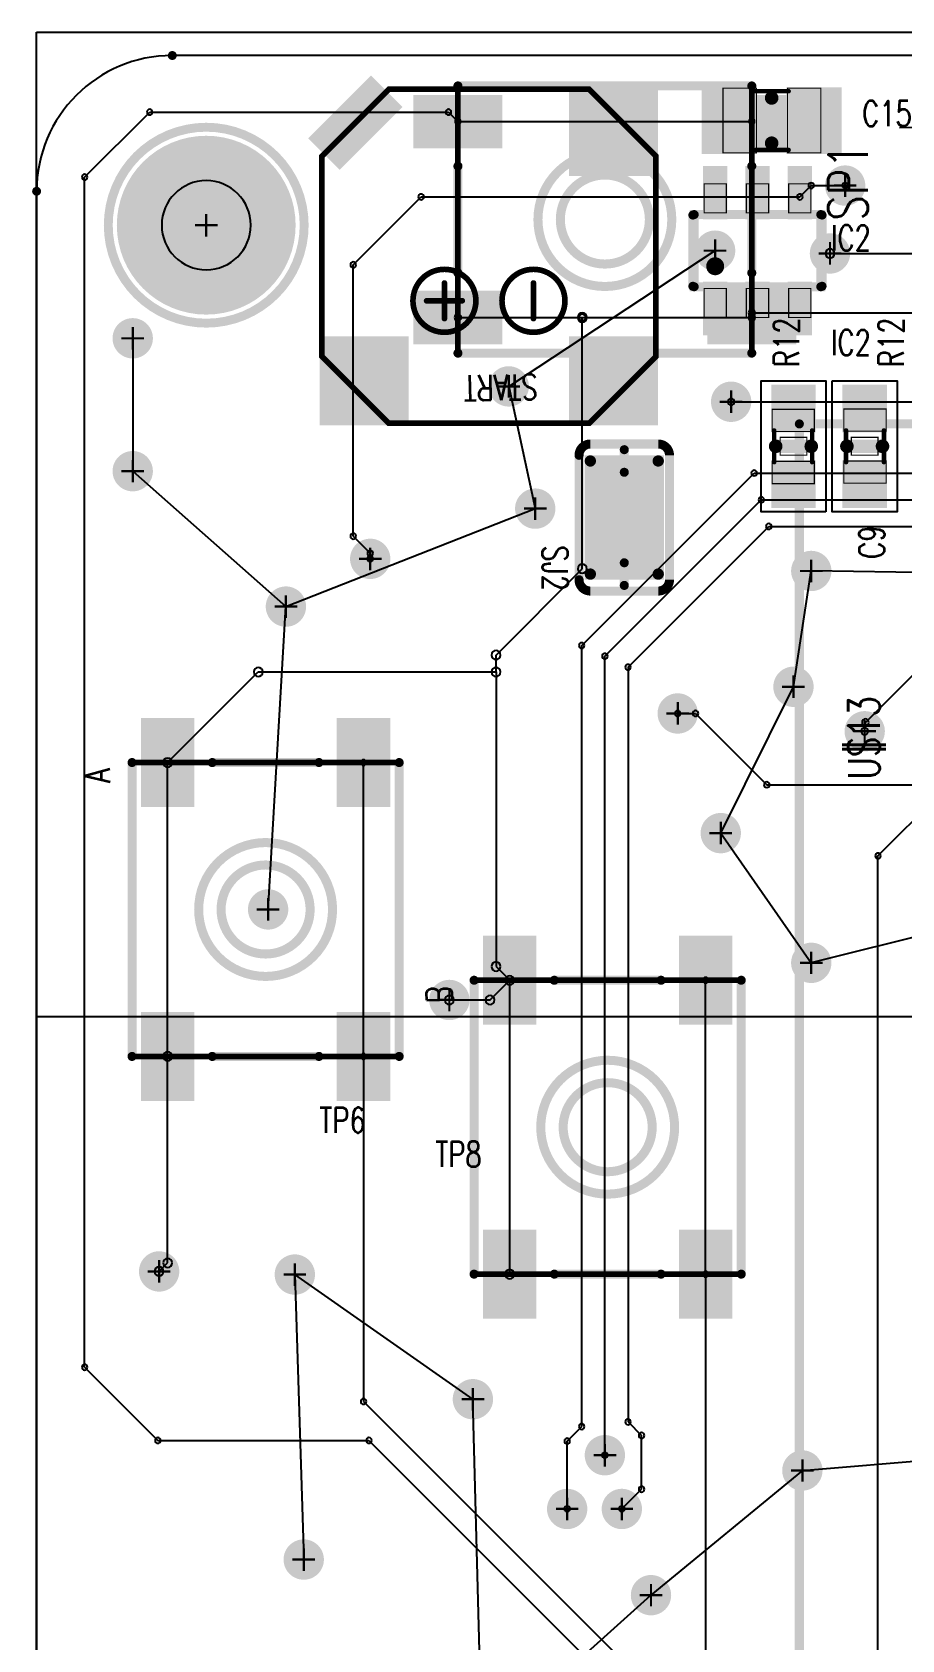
# Model space of a CAD drawing. Extents: x 0 to 113, y -1 to 56.
# Drawn here: x -0.1 to 19.43, y 18.4 to 54.5 of the extents above; entities that cross this region are included whole.
import ezdxf
from ezdxf.enums import TextEntityAlignment as Align

# ---------------------------------------------------------------- set-up
doc = ezdxf.new("R2010")
doc.units = 0
doc.header["$MEASUREMENT"] = 0
for name, pattern in [('KEEPOUT_00000100$0', [2, 1, 1]), ('KEEPOUT_00010000$0', [2, 1, 1]), ('KEEPOUT_10000000$0', [2, 1, 1]), ('POUR_01_-1_0_000000', [2, 1, 1]), ('SIG_0', [2, 1, 1]), ('SIG_11', [2, 1, 1]), ('SIG_28', [2, 1, 1]), ('SIG_29', [2, 1, 1]), ('SIG_30', [2, 1, 1]), ('SIG_34', [2, 1, 1]), ('SIG_38', [2, 1, 1]), ('SIG_62', [2, 1, 1]), ('SIG_64', [2, 1, 1]), ('SIG_65', [2, 1, 1]), ('SIG_70', [2, 1, 1]), ('SIG_79', [2, 1, 1])]:
    doc.linetypes.add(name, pattern=pattern)
doc.layers.get('0').update_dxf_attribs({"linetype": 'CONTINUOUS'})
for name, color, linetype in [('BOARD_OUTLINE_00', 254, 'CONTINUOUS'), ('COPPER_16', 253, 'CONTINUOUS'), ('DRIL_PLTE_THRU_01', 176, 'CONTINUOUS'), ('DRIL_PLTE_THRU_02', 255, 'CONTINUOUS'), ('DRIL_SYMBOL', 254, 'CONTINUOUS'), ('KEEPOUT_00', 130, 'CONTINUOUS'), ('KEEPOUT_01', 130, 'CONTINUOUS'), ('KEEPOUT_02', 23, 'CONTINUOUS'), ('LINK_00', 254, 'CONTINUOUS'), ('PADS_BOT', 253, 'CONTINUOUS'), ('PADS_INNER', 254, 'CONTINUOUS'), ('PADS_TOP', 254, 'CONTINUOUS'), ('PART_BOT_2DLINE_26', 254, 'CONTINUOUS'), ('PART_BOT_COPPER_15', 253, 'CONTINUOUS'), ('PART_BOT_COPPER_26', 254, 'CONTINUOUS'), ('PART_NAME_01', 254, 'CONTINUOUS'), ('PART_NAME_02', 253, 'CONTINUOUS'), ('PART_TOP_2DLINE_26', 254, 'CONTINUOUS'), ('PART_TOP_COPPER_07', 253, 'CONTINUOUS'), ('PART_TOP_COPPER_15', 253, 'CONTINUOUS'), ('PART_TOP_COPPER_21', 67, 'CONTINUOUS'), ('PART_TOP_COPPER_26', 254, 'CONTINUOUS'), ('POUR_HEADER_02', 34, 'CONTINUOUS'), ('TRACE_02', 34, 'CONTINUOUS')]:
    doc.layers.add(name, color=color, linetype=linetype)
doc.styles.add('W0$0206446667', font='simplex', dxfattribs={"width": 0.75})
doc.styles.add('W0$025806', font='simplex', dxfattribs={"width": 0.75})
doc.styles.add('W0$032258', font='simplex', dxfattribs={"width": 0.75})

# ---------------------------------------------------------------- blocks, each defined once
blk = doc.blocks.new('DRIL_SYMBOL_0$5')
at = {"layer": 'DRIL_SYMBOL', "const_width": 0.0508}
for points in [[(-0.254, 0), (0.254, 0)], [(0, -0.254), (0, 0.254)]]:
    blk.add_lwpolyline(points, dxfattribs=at)
blk = doc.blocks.new('DRIL_HOLE_0$5')
at = {"const_width": 0.25}
blk.add_lwpolyline([(-0.125, 0, 1), (0.125, 0, 1)], format="xyb", close=True, dxfattribs=at)
blk.add_blockref('DRIL_SYMBOL_0$5', (0, 0))
blk = doc.blocks.new('PAD_50')
at = {"const_width": 0.4532}
blk.add_lwpolyline([(0, -0.2266, 1), (0, 0.2266, 1)], format="xyb", close=True, dxfattribs=at)
blk = doc.blocks.new('SMOOTH_0$2032')
at = {"const_width": 0.1016}
blk.add_lwpolyline([(-0.0508, 0, 1), (0.0508, 0, 1)], format="xyb", close=True, dxfattribs=at)
blk = doc.blocks.new('SMOOTH_1$27')
at = {"const_width": 0.635}
blk.add_lwpolyline([(-0.3175, 0, 1), (0.3175, 0, 1)], format="xyb", close=True, dxfattribs=at)
blk = doc.blocks.new('SMOOTH_0$254')
at = {"const_width": 0.127}
blk.add_lwpolyline([(-0.0635, 0, 1), (0.0635, 0, 1)], format="xyb", close=True, dxfattribs=at)
blk = doc.blocks.new('PART_BODY_TOP_37')
at = {"layer": 'PART_TOP_COPPER_15', "const_width": 1.27}
for points in [[(-0.254, -0.127, -1), (-0.254, 0.127)], [(0.254, 0.127, -1), (0.254, -0.127)]]:
    blk.add_lwpolyline(points, format="xyb", dxfattribs=at)
at = {"layer": 'PART_TOP_COPPER_15', "const_width": 0.203}
for points in [[(-1.016, 0), (-1.524, 0)], [(1.016, 0), (1.524, 0)]]:
    blk.add_lwpolyline(points, dxfattribs=at)
at = {"layer": 'PART_TOP_COPPER_21', "const_width": 0.254}
blk.add_lwpolyline([(-1.27, 0.762), (1.27, 0.762), (1.27, -0.762), (-1.27, -0.762)], close=True, dxfattribs=at)
at = {"layer": 'PART_TOP_COPPER_26', "const_width": 0.203}
blk.add_lwpolyline([(-1.397, 1.016), (1.397, 1.016, -0.414214), (1.651, 0.762), (1.651, -0.762, -0.414214), (1.397, -1.016), (-1.397, -1.016, -0.414214), (-1.651, -0.762), (-1.651, 0.762, -0.414214), (-1.397, 1.016)], format="xyb", dxfattribs=at)
at = {"layer": 'PART_TOP_COPPER_15'}
for name, p in [('SMOOTH_1$27', (-0.254, 0.127)), ('SMOOTH_1$27', (0.254, 0.127)), ('SMOOTH_1$27', (-0.254, -0.127)), ('SMOOTH_1$27', (0.254, -0.127)), ('SMOOTH_0$2032', (-1.524, 0)), ('SMOOTH_0$2032', (-1.016, 0)), ('SMOOTH_0$2032', (1.016, 0)), ('SMOOTH_0$2032', (1.524, 0))]:
    blk.add_blockref(name, p, dxfattribs=at)
at = {"layer": 'PART_TOP_COPPER_21'}
for p in [(-1.27, 0.762), (1.27, 0.762), (-1.27, -0.762), (1.27, -0.762)]:
    blk.add_blockref('SMOOTH_0$254', p, dxfattribs=at)
at = {"layer": 'PART_TOP_COPPER_26'}
for p in [(-1.397, 1.016), (1.397, 1.016)]:
    blk.add_blockref('SMOOTH_0$2032', p, dxfattribs=at)
blk = doc.blocks.new('DRIL_HOLE_0')
blk.add_lwpolyline([(0, 0, 1), (0, 0, 1)], format="xyb", close=True)
blk = doc.blocks.new('PAD_0')
blk.add_lwpolyline([(0, 0, 1), (0, 0, 1)], format="xyb", close=True)
blk = doc.blocks.new('PAD_26')
at = {"const_width": 1.1684}
blk.add_lwpolyline([(-0.8001, 0), (0.8001, 0)], dxfattribs=at)
blk = doc.blocks.new('STK_TOP_28')
at = {"layer": 'DRIL_PLTE_THRU_01'}
blk.add_blockref('DRIL_HOLE_0', (0, 0), dxfattribs=at)
at = {"layer": 'DRIL_PLTE_THRU_02'}
blk.add_blockref('DRIL_HOLE_0', (0, 0), dxfattribs=at)
at = {"layer": 'PADS_BOT'}
blk.add_blockref('PAD_0', (0, 0), dxfattribs=at)
at = {"layer": 'PADS_INNER'}
blk.add_blockref('PAD_0', (0, 0), dxfattribs=at)
at = {"layer": 'PADS_TOP', "rotation": 90}
blk.add_blockref('PAD_26', (0, 0), dxfattribs=at)
blk = doc.blocks.new('PAD_44')
at = {"const_width": 0.2032}
blk.add_lwpolyline([(-0.3175, 0), (0.3175, 0)], dxfattribs=at)
blk = doc.blocks.new('STK_TOP_51')
at = {"layer": 'DRIL_PLTE_THRU_01'}
blk.add_blockref('DRIL_HOLE_0', (0, 0), dxfattribs=at)
at = {"layer": 'DRIL_PLTE_THRU_02'}
blk.add_blockref('DRIL_HOLE_0', (0, 0), dxfattribs=at)
at = {"layer": 'PADS_BOT'}
blk.add_blockref('PAD_0', (0, 0), dxfattribs=at)
at = {"layer": 'PADS_INNER'}
blk.add_blockref('PAD_0', (0, 0), dxfattribs=at)
at = {"layer": 'PADS_TOP'}
blk.add_blockref('PAD_44', (0, 0), dxfattribs=at)
blk = doc.blocks.new('SMOOTH_0$127')
at = {"const_width": 0.0635}
blk.add_lwpolyline([(-0.03175, 0, 1), (0.03175, 0, 1)], format="xyb", close=True, dxfattribs=at)
blk = doc.blocks.new('PART_BODY_TOP_33')
at = {"layer": 'PART_TOP_2DLINE_26', "const_width": 0.127}
for points in [[(0.292894, 1, 1), (1.707106, 1, 1)], [(0.292894, -1, 1), (1.707106, -1, 1)]]:
    blk.add_lwpolyline(points, format="xyb", close=True, dxfattribs=at)
at = {"layer": 'PART_TOP_COPPER_15', "const_width": 0.127}
blk.add_lwpolyline([(-3.75, -2.25), (-3.75, 2.25), (-2.25, 3.75), (2.25, 3.75), (3.75, 2.25), (3.75, -2.25), (2.25, -3.75), (-2.25, -3.75), (-3.75, -2.25)], dxfattribs=at)
at = {"layer": 'PART_TOP_COPPER_26', "const_width": 0.127}
for points in [[(-1.6, 3.75), (1.6, 3.75)], [(-3.75, 1.65), (-3.75, -2)], [(3.75, -1.6), (3.75, 1.6)], [(0.6, 1), (1.4, 1)], [(1, -0.6), (1, -1.4)], [(0.6, -1), (1.4, -1)], [(-2, -3.75), (1.6, -3.75)]]:
    blk.add_lwpolyline(points, dxfattribs=at)
at = {"layer": 'PART_TOP_COPPER_15'}
for p in [(-2.25, 3.75), (2.25, 3.75), (-3.75, 2.25), (3.75, 2.25), (-3.75, -2.25), (-3.75, -2.25), (3.75, -2.25), (-2.25, -3.75), (2.25, -3.75)]:
    blk.add_blockref('SMOOTH_0$127', p, dxfattribs=at)
at = {"layer": 'PART_TOP_COPPER_26'}
for p in [(-1.6, 3.75), (1.6, 3.75), (-3.75, 1.65), (3.75, 1.6), (0.6, 1), (1.4, 1), (1, -0.6), (0.6, -1), (1.4, -1), (1, -1.4), (3.75, -1.6), (-3.75, -2), (-2, -3.75), (1.6, -3.75)]:
    blk.add_blockref('SMOOTH_0$127', p, dxfattribs=at)
blk = doc.blocks.new('PAD_38')
at = {"const_width": 2}
blk.add_lwpolyline([(-1, 0), (1, 0)], dxfattribs=at)
blk = doc.blocks.new('STK_TOP_44')
at = {"layer": 'DRIL_PLTE_THRU_01'}
blk.add_blockref('DRIL_HOLE_0', (0, 0), dxfattribs=at)
at = {"layer": 'DRIL_PLTE_THRU_02'}
blk.add_blockref('DRIL_HOLE_0', (0, 0), dxfattribs=at)
at = {"layer": 'PADS_BOT'}
blk.add_blockref('PAD_0', (0, 0), dxfattribs=at)
at = {"layer": 'PADS_INNER'}
blk.add_blockref('PAD_0', (0, 0), dxfattribs=at)
at = {"layer": 'PADS_TOP'}
blk.add_blockref('PAD_38', (0, 0), dxfattribs=at)
blk = doc.blocks.new('PAD_12')
at = {"const_width": 1}
blk.add_lwpolyline([(-1, 0), (1, 0)], dxfattribs=at)
blk = doc.blocks.new('STK_TOP_45')
at = {"layer": 'DRIL_PLTE_THRU_01'}
blk.add_blockref('DRIL_HOLE_0', (0, 0), dxfattribs=at)
at = {"layer": 'DRIL_PLTE_THRU_02'}
blk.add_blockref('DRIL_HOLE_0', (0, 0), dxfattribs=at)
at = {"layer": 'PADS_BOT'}
blk.add_blockref('PAD_0', (0, 0), dxfattribs=at)
at = {"layer": 'PADS_INNER'}
blk.add_blockref('PAD_0', (0, 0), dxfattribs=at)
at = {"layer": 'PADS_TOP', "rotation": 135}
blk.add_blockref('PAD_12', (0, 0), dxfattribs=at)
blk = doc.blocks.new('SMOOTH_0$0254')
at = {"const_width": 0.0127}
blk.add_lwpolyline([(-0.00635, 0, 1), (0.00635, 0, 1)], format="xyb", close=True, dxfattribs=at)
blk = doc.blocks.new('SMOOTH_0$1016')
at = {"const_width": 0.0508}
blk.add_lwpolyline([(-0.0254, 0, 1), (0.0254, 0, 1)], format="xyb", close=True, dxfattribs=at)
blk = doc.blocks.new('SMOOTH_0$3048')
at = {"const_width": 0.1524}
blk.add_lwpolyline([(-0.0762, 0, 1), (0.0762, 0, 1)], format="xyb", close=True, dxfattribs=at)
blk = doc.blocks.new('PART_BODY_TOP_1')
at = {"layer": 'KEEPOUT_01', "linetype": 'KEEPOUT_10000000$0'}
blk.add_lwpolyline([(-1.473, -0.729), (-1.473, 0.729), (1.473, 0.729), (1.473, -0.729)], close=True, dxfattribs=at)
at = {"layer": 'PART_TOP_COPPER_07', "const_width": 0.0254}
blk.add_lwpolyline([(-0.1999, -0.3), (-0.1999, 0.3), (0.1999, 0.3), (0.1999, -0.3)], close=True, dxfattribs=at)
at = {"layer": 'PART_TOP_COPPER_15', "const_width": 0.0254}
for points in [[(-0.8382, -0.4699), (-0.8382, 0.4801), (-0.3381, 0.4801), (-0.3381, -0.4699)], [(0.3302, -0.4699), (0.3302, 0.4801), (0.8303, 0.4801), (0.8303, -0.4699)]]:
    blk.add_lwpolyline(points, close=True, dxfattribs=at)
at = {"layer": 'PART_TOP_COPPER_15', "const_width": 0.1016}
for points in [[(-0.356, 0.432), (0.356, 0.432)], [(-0.356, -0.419), (0.356, -0.419)]]:
    blk.add_lwpolyline(points, dxfattribs=at)
at = {"layer": 'PART_TOP_COPPER_26', "const_width": 0.3048}
blk.add_lwpolyline([(0, 0.4), (0, -0.4)], dxfattribs=at)
at = {"layer": 'PART_TOP_COPPER_07'}
for p in [(-0.1999, 0.3), (0.1999, 0.3), (-0.1999, -0.3), (0.1999, -0.3)]:
    blk.add_blockref('SMOOTH_0$0254', p, dxfattribs=at)
at = {"layer": 'PART_TOP_COPPER_15'}
for name, p in [('SMOOTH_0$0254', (-0.8382, 0.4801)), ('SMOOTH_0$1016', (-0.356, 0.432)), ('SMOOTH_0$0254', (-0.3381, 0.4801)), ('SMOOTH_0$1016', (0.356, 0.432)), ('SMOOTH_0$0254', (0.3302, 0.4801)), ('SMOOTH_0$0254', (0.8303, 0.4801)), ('SMOOTH_0$0254', (-0.8382, -0.4699)), ('SMOOTH_0$1016', (-0.356, -0.419)), ('SMOOTH_0$0254', (-0.3381, -0.4699)), ('SMOOTH_0$1016', (0.356, -0.419)), ('SMOOTH_0$0254', (0.3302, -0.4699)), ('SMOOTH_0$0254', (0.8303, -0.4699))]:
    blk.add_blockref(name, p, dxfattribs=at)
at = {"layer": 'PART_TOP_COPPER_26'}
for p in [(0, 0.4), (0, -0.4)]:
    blk.add_blockref('SMOOTH_0$3048', p, dxfattribs=at)
blk = doc.blocks.new('PAD_1')
at = {"const_width": 1}
blk.add_lwpolyline([(-0.5375, 0), (0.5375, 0)], dxfattribs=at)
blk = doc.blocks.new('STK_TOP_2')
at = {"layer": 'DRIL_PLTE_THRU_01'}
blk.add_blockref('DRIL_HOLE_0', (0, 0), dxfattribs=at)
at = {"layer": 'DRIL_PLTE_THRU_02'}
blk.add_blockref('DRIL_HOLE_0', (0, 0), dxfattribs=at)
at = {"layer": 'PADS_BOT'}
blk.add_blockref('PAD_0', (0, 0), dxfattribs=at)
at = {"layer": 'PADS_INNER'}
blk.add_blockref('PAD_0', (0, 0), dxfattribs=at)
at = {"layer": 'PADS_TOP'}
blk.add_blockref('PAD_1', (0, 0), dxfattribs=at)
blk = doc.blocks.new('PART_BODY_TOP_32')
at = {"layer": 'PART_TOP_2DLINE_26', "const_width": 0.203}
blk.add_lwpolyline([(-1.05, -0.35, 1), (-0.85, -0.35, 1)], format="xyb", close=True, dxfattribs=at)
at = {"layer": 'PART_TOP_COPPER_15', "const_width": 0.0254}
for points in [[(-1.2, 0.85), (-1.2, 1.5), (-0.7, 1.5), (-0.7, 0.85)], [(-0.25, 0.85), (-0.25, 1.5), (0.25, 1.5), (0.25, 0.85)], [(0.7, 0.85), (0.7, 1.5), (1.2, 1.5), (1.2, 0.85)], [(-1.2, -1.5), (-1.2, -0.85), (-0.7, -0.85), (-0.7, -1.5)], [(-0.25, -1.5), (-0.25, -0.85), (0.25, -0.85), (0.25, -1.5)], [(0.7, -1.5), (0.7, -0.85), (1.2, -0.85), (1.2, -1.5)]]:
    blk.add_lwpolyline(points, close=True, dxfattribs=at)
at = {"layer": 'PART_TOP_COPPER_15', "const_width": 0.203}
blk.add_lwpolyline([(-1.422, 0.81), (1.422, 0.81), (1.422, -0.81), (-1.422, -0.81), (-1.422, 0.81)], dxfattribs=at)
at = {"layer": 'PART_TOP_COPPER_26', "const_width": 0.203}
for points in [[(-1.45, 0.8), (-1.45, -0.8)], [(1.45, -0.8), (1.45, 0.8)]]:
    blk.add_lwpolyline(points, dxfattribs=at)
at = {"layer": 'PART_TOP_COPPER_15'}
for name, p in [('SMOOTH_0$0254', (-1.2, 1.5)), ('SMOOTH_0$0254', (-0.7, 1.5)), ('SMOOTH_0$0254', (-0.25, 1.5)), ('SMOOTH_0$0254', (0.25, 1.5)), ('SMOOTH_0$0254', (0.7, 1.5)), ('SMOOTH_0$0254', (1.2, 1.5)), ('SMOOTH_0$2032', (-1.422, 0.81)), ('SMOOTH_0$2032', (-1.422, 0.81)), ('SMOOTH_0$0254', (-1.2, 0.85)), ('SMOOTH_0$0254', (-0.7, 0.85)), ('SMOOTH_0$0254', (-0.25, 0.85)), ('SMOOTH_0$0254', (0.25, 0.85)), ('SMOOTH_0$0254', (0.7, 0.85)), ('SMOOTH_0$0254', (1.2, 0.85)), ('SMOOTH_0$2032', (1.422, 0.81)), ('SMOOTH_0$2032', (-1.422, -0.81)), ('SMOOTH_0$2032', (1.422, -0.81)), ('SMOOTH_0$0254', (-1.2, -0.85)), ('SMOOTH_0$0254', (-0.7, -0.85)), ('SMOOTH_0$0254', (-0.25, -0.85)), ('SMOOTH_0$0254', (0.25, -0.85)), ('SMOOTH_0$0254', (0.7, -0.85)), ('SMOOTH_0$0254', (1.2, -0.85)), ('SMOOTH_0$0254', (-1.2, -1.5)), ('SMOOTH_0$0254', (-0.7, -1.5)), ('SMOOTH_0$0254', (-0.25, -1.5)), ('SMOOTH_0$0254', (0.25, -1.5)), ('SMOOTH_0$0254', (0.7, -1.5)), ('SMOOTH_0$0254', (1.2, -1.5))]:
    blk.add_blockref(name, p, dxfattribs=at)
at = {"layer": 'PART_TOP_COPPER_26'}
for p in [(-1.45, 0.8), (1.45, 0.8), (-1.45, -0.8), (1.45, -0.8)]:
    blk.add_blockref('SMOOTH_0$2032', p, dxfattribs=at)
blk = doc.blocks.new('PAD_13')
at = {"const_width": 0.55}
blk.add_lwpolyline([(-0.6, 0), (0.6, 0)], dxfattribs=at)
blk = doc.blocks.new('STK_TOP_12')
at = {"layer": 'DRIL_PLTE_THRU_01'}
blk.add_blockref('DRIL_HOLE_0', (0, 0), dxfattribs=at)
at = {"layer": 'DRIL_PLTE_THRU_02'}
blk.add_blockref('DRIL_HOLE_0', (0, 0), dxfattribs=at)
at = {"layer": 'PADS_BOT'}
blk.add_blockref('PAD_0', (0, 0), dxfattribs=at)
at = {"layer": 'PADS_INNER'}
blk.add_blockref('PAD_0', (0, 0), dxfattribs=at)
at = {"layer": 'PADS_TOP', "rotation": 90}
blk.add_blockref('PAD_13', (0, 0), dxfattribs=at)
blk = doc.blocks.new('PART_BODY_BOT_27')
at = {"layer": 'PART_BOT_2DLINE_26', "const_width": 0.2032}
for points in [[(-1.5033, 0, 1), (1.5033, 0, 1)], [(-1, 0, 1), (1, 0, 1)]]:
    blk.add_lwpolyline(points, format="xyb", close=True, dxfattribs=at)
at = {"layer": 'PART_BOT_COPPER_15', "const_width": 0.127}
for points in [[(-3.3, -3), (-3.3, 3)], [(3.3, 3), (3.3, -3)]]:
    blk.add_lwpolyline(points, dxfattribs=at)
at = {"layer": 'PART_BOT_COPPER_26', "const_width": 0.2032}
for points in [[(-3.3, 3), (3.3, 3)], [(-3.3, -1.2), (-3.3, 1.2)], [(3.3, 1.2), (3.3, -1.2)], [(3.3, -3), (-3.3, -3)]]:
    blk.add_lwpolyline(points, dxfattribs=at)
at = {"layer": 'PART_BOT_COPPER_15'}
for p in [(-3.3, 3), (3.3, 3), (-3.3, -3), (3.3, -3)]:
    blk.add_blockref('SMOOTH_0$127', p, dxfattribs=at)
at = {"layer": 'PART_BOT_COPPER_26'}
for p in [(-3.3, 3), (3.3, 3), (-3.3, 1.2), (3.3, 1.2), (-3.3, -1.2), (3.3, -1.2), (-3.3, -3), (3.3, -3)]:
    blk.add_blockref('SMOOTH_0$2032', p, dxfattribs=at)
blk = doc.blocks.new('PAD_5')
at = {"const_width": 1.2}
blk.add_lwpolyline([(-1, 0), (1, 0)], dxfattribs=at)
blk = doc.blocks.new('STK_BOT_39')
at = {"layer": 'DRIL_PLTE_THRU_01'}
blk.add_blockref('DRIL_HOLE_0', (0, 0), dxfattribs=at)
at = {"layer": 'DRIL_PLTE_THRU_02'}
blk.add_blockref('DRIL_HOLE_0', (0, 0), dxfattribs=at)
at = {"layer": 'PADS_BOT'}
blk.add_blockref('PAD_5', (0, 0), dxfattribs=at)
at = {"layer": 'PADS_INNER'}
blk.add_blockref('PAD_0', (0, 0), dxfattribs=at)
at = {"layer": 'PADS_TOP'}
blk.add_blockref('PAD_0', (0, 0), dxfattribs=at)
blk = doc.blocks.new('PART_BODY_TOP_26')
at = {"layer": 'KEEPOUT_00', "linetype": 'KEEPOUT_00000100$0'}
blk.add_lwpolyline([(-1, 0, 1), (1, 0, 1)], format="xyb", close=True, dxfattribs=at)
at = {"layer": 'KEEPOUT_01', "linetype": 'KEEPOUT_10000000$0'}
blk.add_lwpolyline([(-1, 0, 1), (1, 0, 1)], format="xyb", close=True, dxfattribs=at)
at = {"layer": 'KEEPOUT_01', "linetype": 'KEEPOUT_00010000$0'}
blk.add_lwpolyline([(-1, 0, 1), (1, 0, 1)], format="xyb", close=True, dxfattribs=at)
at = {"layer": 'KEEPOUT_02', "linetype": 'KEEPOUT_10000000$0'}
blk.add_lwpolyline([(-1, 0, 1), (1, 0, 1)], format="xyb", close=True, dxfattribs=at)
at = {"layer": 'KEEPOUT_02', "linetype": 'KEEPOUT_00010000$0'}
blk.add_lwpolyline([(-1, 0, 1), (1, 0, 1)], format="xyb", close=True, dxfattribs=at)
at = {"layer": 'PART_TOP_2DLINE_26', "const_width": 0.2}
blk.add_lwpolyline([(-2.2, 0, 1), (2.2, 0, 1)], format="xyb", close=True, dxfattribs=at)
blk = doc.blocks.new('DRIL_SYMBOL_3')
at = {"layer": 'DRIL_SYMBOL', "const_width": 0.0508}
for points in [[(-0.254, 0), (0.254, 0)], [(0, -0.254), (0, 0.254)]]:
    blk.add_lwpolyline(points, dxfattribs=at)
blk = doc.blocks.new('DRIL_HOLE_3')
at = {"const_width": 1.5}
blk.add_lwpolyline([(-0.75, 0, 1), (0.75, 0, 1)], format="xyb", close=True, dxfattribs=at)
blk.add_blockref('DRIL_SYMBOL_3', (0, 0))
blk = doc.blocks.new('PAD_34')
at = {"const_width": 2.008}
blk.add_lwpolyline([(0, -1.004, 1), (0, 1.004, 1)], format="xyb", close=True, dxfattribs=at)
blk = doc.blocks.new('STK_TOP_38')
at = {"layer": 'DRIL_PLTE_THRU_01'}
blk.add_blockref('DRIL_HOLE_3', (0, 0), dxfattribs=at)
at = {"layer": 'DRIL_PLTE_THRU_02'}
blk.add_blockref('DRIL_HOLE_3', (0, 0), dxfattribs=at)
at = {"layer": 'PADS_BOT'}
blk.add_blockref('PAD_34', (0, 0), dxfattribs=at)
at = {"layer": 'PADS_INNER'}
blk.add_blockref('PAD_34', (0, 0), dxfattribs=at)
at = {"layer": 'PADS_TOP'}
blk.add_blockref('PAD_34', (0, 0), dxfattribs=at)
blk = doc.blocks.new('PART_BODY_BOT_25')
at = {"layer": 'PART_BOT_COPPER_26', "const_width": 0.203}
blk.add_lwpolyline([(-17, -23), (-17, 23), (17, 23), (17, -23), (-17, -23)], dxfattribs=at)
at = {"layer": 'PART_BOT_COPPER_26'}
blk.add_blockref('SMOOTH_0$2032', (17, -23), dxfattribs=at)
blk = doc.blocks.new('PAD_29')
at = {"const_width": 2.1}
blk.add_lwpolyline([(-1.5, 0), (1.5, 0)], dxfattribs=at)
blk = doc.blocks.new('STK_TOP_31')
at = {"layer": 'DRIL_PLTE_THRU_01'}
blk.add_blockref('DRIL_HOLE_0', (0, 0), dxfattribs=at)
at = {"layer": 'DRIL_PLTE_THRU_02'}
blk.add_blockref('DRIL_HOLE_0', (0, 0), dxfattribs=at)
at = {"layer": 'PADS_BOT'}
blk.add_blockref('PAD_0', (0, 0), dxfattribs=at)
at = {"layer": 'PADS_INNER'}
blk.add_blockref('PAD_0', (0, 0), dxfattribs=at)
at = {"layer": 'PADS_TOP', "rotation": 90}
blk.add_blockref('PAD_29', (0, 0), dxfattribs=at)
blk = doc.blocks.new('PART_BODY_TOP_3')
at = {"layer": 'PART_TOP_COPPER_15', "const_width": 0.0254}
for points in [[(-1.0922, -0.7239), (-1.0922, 0.7262), (-0.3421, 0.7262), (-0.3421, -0.7239)], [(0.3556, -0.7239), (0.3556, 0.7262), (1.1057, 0.7262), (1.1057, -0.7239)]]:
    blk.add_lwpolyline(points, close=True, dxfattribs=at)
at = {"layer": 'PART_TOP_COPPER_15', "const_width": 0.1016}
for points in [[(-0.381, 0.66), (0.381, 0.66)], [(-0.356, -0.66), (0.381, -0.66)]]:
    blk.add_lwpolyline(points, dxfattribs=at)
at = {"layer": 'PART_TOP_COPPER_26', "const_width": 0.3048}
blk.add_lwpolyline([(0, 0.508), (0, -0.508)], dxfattribs=at)
at = {"layer": 'PART_TOP_COPPER_15'}
for name, p in [('SMOOTH_0$0254', (-1.0922, 0.7262)), ('SMOOTH_0$0254', (-0.3421, 0.7262)), ('SMOOTH_0$0254', (0.3556, 0.7262)), ('SMOOTH_0$0254', (1.1057, 0.7262)), ('SMOOTH_0$1016', (-0.381, 0.66)), ('SMOOTH_0$1016', (0.381, 0.66)), ('SMOOTH_0$0254', (-1.0922, -0.7239)), ('SMOOTH_0$1016', (-0.356, -0.66)), ('SMOOTH_0$0254', (-0.3421, -0.7239)), ('SMOOTH_0$1016', (0.381, -0.66)), ('SMOOTH_0$0254', (0.3556, -0.7239)), ('SMOOTH_0$0254', (1.1057, -0.7239))]:
    blk.add_blockref(name, p, dxfattribs=at)
at = {"layer": 'PART_TOP_COPPER_26'}
for p in [(0, 0.508), (0, -0.508)]:
    blk.add_blockref('SMOOTH_0$3048', p, dxfattribs=at)
blk = doc.blocks.new('PAD_2')
at = {"const_width": 1.24}
blk.add_lwpolyline([(-0.75, 0), (0.75, 0)], dxfattribs=at)
blk = doc.blocks.new('STK_TOP_4')
at = {"layer": 'DRIL_PLTE_THRU_01'}
blk.add_blockref('DRIL_HOLE_0', (0, 0), dxfattribs=at)
at = {"layer": 'DRIL_PLTE_THRU_02'}
blk.add_blockref('DRIL_HOLE_0', (0, 0), dxfattribs=at)
at = {"layer": 'PADS_BOT'}
blk.add_blockref('PAD_0', (0, 0), dxfattribs=at)
at = {"layer": 'PADS_INNER'}
blk.add_blockref('PAD_0', (0, 0), dxfattribs=at)
at = {"layer": 'PADS_TOP', "rotation": 90}
blk.add_blockref('PAD_2', (0, 0), dxfattribs=at)
blk = doc.blocks.new('sad')
at = {"const_width": 0.1}
for points in [[(2.998, 53.975, 1), (3.098, 53.975, 1)], [(-0.05, 50.927, 1), (0.05, 50.927, 1)]]:
    blk.add_lwpolyline(points, format="xyb", close=True, dxfattribs=at)
for centre, radius, start, end in [((2.54, 52.705), 0.0635, 0, 180), ((9.251, 52.705), 0.0635, 0, 180), ((2.54, 52.705), 0.0635, 180, 0), ((9.251, 52.705), 0.0635, 180, 0), ((9.463, 52.492), 0.0635, 0, 180), ((9.463, 52.492), 0.0635, 0, 180), ((9.463, 52.492), 0.0635, 180, 0), ((9.463, 52.492), 0.0635, 180, 0), ((16.064, 52.492), 0.0635, 0, 180), ((16.064, 52.492), 0.0635, 180, 0), ((1.079, 51.245), 0.0635, 0, 180), ((1.079, 51.245), 0.0635, 180, 0), ((17.399, 51.054), 0.0635, 0, 180), ((17.399, 51.054), 0.0635, 180, 0), ((18.161, 51.054), 0.0635, 0, 180), ((18.161, 51.054), 0.0635, 180, 0), ((8.636, 50.8), 0.0635, 0, 180), ((8.636, 50.8), 0.0635, 180, 0), ((17.145, 50.8), 0.0635, 0, 180), ((17.145, 50.8), 0.0635, 180, 0), ((17.82, 49.53), 0.102, 0, 180), ((17.82, 49.53), 0.102, 180, 0), ((7.112, 49.276), 0.0635, 0, 180), ((7.112, 49.276), 0.0635, 180, 0), ((9.463, 48.092), 0.0762, 0, 180), ((9.463, 48.092), 0.0762, 180, 0), ((12.255, 48.092), 0.102, 0, 180), ((12.255, 48.092), 0.102, 180, 0), ((12.255, 48.092), 0.0762, 0, 180), ((12.255, 48.092), 0.0762, 0, 180), ((12.255, 48.092), 0.0762, 180, 0), ((12.255, 48.092), 0.0762, 180, 0), ((16.064, 48.2), 0.0762, 0, 180), ((16.064, 48.2), 0.0762, 180, 0), ((16.064, 48.092), 0.0762, 0, 180), ((16.064, 48.092), 0.0762, 0, 180), ((16.064, 48.092), 0.0762, 180, 0), ((16.064, 48.092), 0.0762, 180, 0), ((15.6, 46.2), 0.075, 0, 180), ((15.6, 46.2), 0.075, 180, 0), ((16.117, 44.6), 0.0635, 0, 180), ((16.117, 44.6), 0.0635, 180, 0), ((16.277, 44), 0.0635, 0, 180), ((16.277, 44), 0.0635, 180, 0), ((16.445, 43.4), 0.0635, 0, 180), ((16.445, 43.4), 0.0635, 180, 0), ((7.112, 43.18), 0.0635, 0, 180), ((7.112, 43.18), 0.0635, 0, 180), ((7.112, 43.18), 0.0635, 180, 0), ((7.112, 43.18), 0.0635, 180, 0), ((7.493, 42.799), 0.0635, 0, 180), ((7.493, 42.799), 0.0635, 180, 0), ((7.493, 42.672), 0.0635, 0, 180), ((7.493, 42.672), 0.0635, 180, 0), ((12.255, 42.45), 0.102, 0, 180), ((12.255, 42.45), 0.102, 180, 0), ((10.319, 40.513), 0.102, 0, 180), ((10.319, 40.513), 0.102, 180, 0), ((12.243, 40.725), 0.0635, 0, 180), ((12.243, 40.725), 0.0635, 180, 0), ((12.764, 40.486), 0.0635, 0, 180), ((12.764, 40.486), 0.0635, 180, 0), ((4.978, 40.132), 0.102, 0, 180), ((4.978, 40.132), 0.102, 180, 0), ((10.319, 40.132), 0.102, 0, 180), ((10.319, 40.132), 0.102, 0, 180), ((10.319, 40.132), 0.102, 0, 180), ((10.319, 40.132), 0.102, 180, 0), ((10.319, 40.132), 0.102, 180, 0), ((10.319, 40.132), 0.102, 180, 0), ((13.284, 40.239), 0.0635, 0, 180), ((13.284, 40.239), 0.0635, 0, 180), ((13.284, 40.239), 0.0635, 180, 0), ((13.284, 40.239), 0.0635, 180, 0), ((14.4, 39.2), 0.0635, 0, 180), ((14.4, 39.2), 0.0635, 180, 0), ((14.8, 39.2), 0.0635, 0, 180), ((14.8, 39.2), 0.0635, 180, 0), ((18.616, 39), 0.0762, 0, 180), ((18.616, 39), 0.0762, 180, 0), ((18.6, 38.8), 0.0762, 0, 180), ((18.6, 38.8), 0.0762, 180, 0), ((2.943, 38.098), 0.102, 0, 180), ((2.943, 38.098), 0.102, 0, 180), ((2.943, 38.098), 0.102, 180, 0), ((2.943, 38.098), 0.102, 180, 0), ((7.343, 38.098), 0.0635, 0, 180), ((7.343, 38.098), 0.0635, 180, 0), ((16.4, 37.6), 0.0635, 0, 180), ((16.4, 37.6), 0.0635, 180, 0), ((18.898, 36.002), 0.0635, 0, 180), ((18.898, 36.002), 0.0635, 180, 0), ((10.319, 33.517), 0.102, 0, 180), ((10.319, 33.517), 0.102, 180, 0), ((10.627, 33.209), 0.102, 0, 180), ((10.627, 33.209), 0.102, 0, 180), ((10.627, 33.209), 0.102, 0, 180), ((15.027, 33.209), 0.0635, 0, 180), ((9.271, 32.766), 0.102, 0, 180), ((10.184, 32.766), 0.102, 0, 180), ((10.627, 33.209), 0.102, 180, 0), ((10.627, 33.209), 0.102, 180, 0), ((10.627, 33.209), 0.102, 180, 0), ((15.027, 33.209), 0.0635, 180, 0), ((9.271, 32.766), 0.102, 180, 0), ((10.184, 32.766), 0.102, 180, 0), ((2.943, 31.498), 0.102, 0, 180), ((2.943, 31.498), 0.102, 0, 180), ((2.943, 31.498), 0.102, 180, 0), ((2.943, 31.498), 0.102, 180, 0), ((7.343, 31.498), 0.0635, 0, 180), ((7.343, 31.498), 0.0635, 0, 180), ((7.343, 31.498), 0.0635, 180, 0), ((7.343, 31.498), 0.0635, 180, 0), ((2.752, 26.67), 0.102, 0, 180), ((2.943, 26.862), 0.102, 0, 180), ((2.943, 26.862), 0.102, 180, 0), ((2.752, 26.67), 0.102, 180, 0), ((10.627, 26.608), 0.102, 0, 180), ((10.627, 26.608), 0.102, 180, 0), ((15.027, 26.608), 0.0635, 0, 180), ((15.027, 26.608), 0.0635, 0, 180), ((15.027, 26.608), 0.0635, 180, 0), ((15.027, 26.608), 0.0635, 180, 0), ((1.079, 24.52), 0.0635, 0, 180), ((1.079, 24.52), 0.0635, 0, 180), ((1.079, 24.52), 0.0635, 180, 0), ((1.079, 24.52), 0.0635, 180, 0), ((7.343, 23.751), 0.0635, 0, 180), ((7.343, 23.751), 0.0635, 180, 0), ((12.243, 23.186), 0.0635, 0, 180), ((12.243, 23.186), 0.0635, 180, 0), ((13.284, 23.292), 0.0635, 0, 180), ((13.284, 23.292), 0.0635, 180, 0), ((2.724, 22.875), 0.0635, 0, 180), ((2.724, 22.875), 0.0635, 180, 0), ((7.465, 22.875), 0.0635, 0, 180), ((7.465, 22.875), 0.0635, 180, 0), ((11.917, 22.86), 0.0635, 0, 180), ((11.917, 22.86), 0.0635, 180, 0), ((13.589, 22.987), 0.0635, 0, 180), ((13.589, 22.987), 0.0635, 0, 180), ((13.589, 22.987), 0.0635, 180, 0), ((13.589, 22.987), 0.0635, 180, 0), ((12.764, 22.543), 0.0635, 0, 180), ((12.764, 22.543), 0.0635, 180, 0), ((13.589, 21.78), 0.0635, 0, 180), ((13.589, 21.78), 0.0635, 180, 0), ((11.917, 21.336), 0.0635, 0, 180), ((11.917, 21.336), 0.0635, 180, 0), ((13.145, 21.336), 0.0635, 0, 180), ((13.145, 21.336), 0.0635, 180, 0)]:
    blk.add_arc(centre, radius, start, end)
at = {"layer": 'BOARD_OUTLINE_00'}
for p, q in [((54.673, 53.975), (3.048, 53.975)), ((0, 50.927), (0, 3.048))]:
    blk.add_line(p, q, dxfattribs=at)
blk.add_arc((3.048, 50.927), 3.048, 90, 180, dxfattribs=at)
at = {"layer": 'COPPER_16'}
blk.add_line((68.58, 32.385), (0, 32.385), dxfattribs=at)
at = {"layer": 'LINK_00', "linetype": 'SIG_0'}
for p, q in [((21.336, 52.388), (19.379, 52.355)), ((10.604, 46.545), (15.24, 49.593)), ((2.159, 47.625), (2.159, 44.641)), ((10.604, 46.545), (11.2, 43.8)), ((2.159, 44.641), (5.6, 41.6)), ((5.6, 41.6), (11.2, 43.8)), ((17, 39.8), (17.4, 42.4)), ((20.511, 42.355), (17.4, 42.4)), ((5.2, 34.8), (5.6, 41.6)), ((15.367, 36.513), (17, 39.8)), ((15.367, 36.513), (17.4, 33.6)), ((21.4, 34.6), (17.4, 33.6)), ((5.8, 26.6), (6, 20.2)), ((9.8, 23.8), (5.8, 26.6)), ((10, 16), (9.8, 23.8)), ((17.2, 22.2), (23.2, 22.7)), ((17.2, 22.2), (13.8, 19.4)), ((10, 16), (13.8, 19.4))]:
    blk.add_line(p, q, dxfattribs=at)
at = {"layer": 'POUR_HEADER_02', "linetype": 'POUR_01_-1_0_000000'}
for p, q in [((0, 54.5), (112.75, 54.5)), ((0, -0.5), (0, 54.5))]:
    blk.add_line(p, q, dxfattribs=at)
at = {"layer": 'TRACE_02', "linetype": 'SIG_62'}
for p, q in [((1.079, 51.245), (2.54, 52.705)), ((2.54, 52.705), (9.251, 52.705)), ((9.251, 52.705), (9.463, 52.492)), ((9.463, 52.492), (16.064, 52.492)), ((1.079, 24.52), (1.079, 51.245)), ((1.079, 24.52), (2.724, 22.875)), ((2.724, 22.875), (7.465, 22.875)), ((7.465, 22.875), (16.116, 14.224))]:
    blk.add_line(p, q, dxfattribs=at)
at = {"layer": 'TRACE_02', "linetype": 'SIG_79'}
for p, q in [((17.145, 50.8), (17.399, 51.054)), ((17.399, 51.054), (18.161, 51.054)), ((7.112, 49.276), (8.636, 50.8)), ((8.636, 50.8), (17.145, 50.8)), ((7.112, 43.18), (7.112, 49.276)), ((7.112, 43.18), (7.493, 42.799)), ((7.493, 42.799), (7.493, 42.672)), ((14.4, 39.2), (14.8, 39.2)), ((14.8, 39.2), (16.4, 37.6)), ((16.4, 37.6), (19.849, 37.6))]:
    blk.add_line(p, q, dxfattribs=at)
at = {"layer": 'TRACE_02', "linetype": 'SIG_34'}
blk.add_line((17.82, 49.53), (19.939, 49.53), dxfattribs=at)
at = {"layer": 'TRACE_02', "linetype": 'SIG_11'}
for p, q in [((9.463, 48.092), (12.255, 48.092)), ((12.255, 48.092), (16.064, 48.092)), ((12.255, 42.45), (12.255, 48.092)), ((16.064, 48.092), (16.064, 48.2)), ((16.064, 48.2), (25, 48.2)), ((10.319, 40.513), (12.255, 42.45)), ((10.319, 40.132), (10.319, 40.513)), ((2.943, 38.098), (4.978, 40.132)), ((4.978, 40.132), (10.319, 40.132)), ((10.319, 40.132), (10.319, 33.517)), ((2.943, 31.498), (2.943, 38.098)), ((10.319, 33.517), (10.627, 33.209)), ((10.184, 32.766), (10.627, 33.209)), ((10.627, 26.608), (10.627, 33.209)), ((9.271, 32.766), (10.184, 32.766)), ((2.943, 26.862), (2.943, 31.498)), ((2.752, 26.67), (2.943, 26.862))]:
    blk.add_line(p, q, dxfattribs=at)
at = {"layer": 'TRACE_02', "linetype": 'SIG_0'}
blk.add_line((15.6, 46.2), (21.6, 46.2), dxfattribs=at)
at = {"layer": 'TRACE_02', "linetype": 'SIG_29'}
for p, q in [((12.243, 40.725), (16.117, 44.6)), ((16.117, 44.6), (22.924, 44.6)), ((12.243, 23.186), (12.243, 40.725)), ((11.917, 22.86), (12.243, 23.186)), ((11.917, 21.336), (11.917, 22.86))]:
    blk.add_line(p, q, dxfattribs=at)
at = {"layer": 'TRACE_02', "linetype": 'SIG_30'}
for p, q in [((12.764, 40.486), (16.277, 44)), ((16.277, 44), (23.199, 44)), ((12.764, 22.543), (12.764, 40.486))]:
    blk.add_line(p, q, dxfattribs=at)
at = {"layer": 'TRACE_02', "linetype": 'SIG_28'}
for p, q in [((13.284, 40.239), (16.445, 43.4)), ((16.445, 43.4), (24.98, 43.4)), ((13.284, 40.239), (13.284, 23.292)), ((13.284, 23.292), (13.589, 22.987)), ((13.589, 21.78), (13.589, 22.987)), ((13.145, 21.336), (13.589, 21.78))]:
    blk.add_line(p, q, dxfattribs=at)
at = {"layer": 'TRACE_02', "linetype": 'SIG_70'}
for p, q in [((18.616, 39), (22.162, 42.545)), ((18.6, 38.8), (18.616, 39))]:
    blk.add_line(p, q, dxfattribs=at)
at = {"layer": 'TRACE_02', "linetype": 'SIG_38'}
for p, q in [((18.898, 36.002), (24.297, 41.402)), ((18.898, 3.275), (18.898, 36.002))]:
    blk.add_line(p, q, dxfattribs=at)
at = {"layer": 'TRACE_02', "linetype": 'SIG_64'}
for p, q in [((7.343, 31.498), (7.343, 38.098)), ((7.343, 31.498), (7.343, 23.751)), ((7.343, 23.751), (16.573, 14.521))]:
    blk.add_line(p, q, dxfattribs=at)
at = {"layer": 'TRACE_02', "linetype": 'SIG_65'}
for q in [(15.027, 33.209), (15.027, 16.714)]:
    blk.add_line((15.027, 26.608), q, dxfattribs=at)
for name, p, rotation in [('STK_TOP_44', (12.96, 52.267), 270), ('STK_TOP_45', (7.16, 52.467), 270), ('PART_BODY_TOP_33', (10.16, 49.467), 270), ('STK_TOP_44', (7.36, 46.667), 270), ('STK_TOP_44', (12.96, 46.667), 270), ('STK_TOP_2', (17, 46.05), 90.00000000000001), ('STK_TOP_2', (18.6, 46.05), 270), ('PART_BODY_TOP_1', (17, 45.2), 90.00000000000001), ('PART_BODY_TOP_1', (18.6, 45.2), 270), ('STK_TOP_31', (21.189, 44.651), 90.00000000000001), ('PART_BODY_TOP_37', (13.2, 43.6), 90.00000000000001), ('STK_TOP_2', (17, 44.35), 90.00000000000001), ('STK_TOP_2', (18.6, 44.35), 270), ('STK_TOP_28', (13.2, 44.362), 90.00000000000001), ('STK_TOP_51', (13.2, 43.6), 90.00000000000001), ('STK_TOP_28', (13.2, 42.838), 90.00000000000001), ('STK_TOP_31', (21.189, 38.281), 90.00000000000001)]:
    blk.add_blockref(name, p, dxfattribs=dict(rotation=rotation))
for name, p in [('STK_TOP_4', (15.56, 52.514)), ('STK_TOP_4', (17.46, 52.514)), ('PART_BODY_TOP_3', (16.51, 52.514)), ('PART_BODY_TOP_26', (3.81, 50.165)), ('STK_TOP_38', (3.81, 50.165)), ('STK_TOP_12', (15.242, 50.894)), ('STK_TOP_12', (16.192, 50.894)), ('STK_TOP_12', (17.142, 50.894)), ('PART_BODY_TOP_32', (16.192, 49.593)), ('STK_TOP_12', (15.242, 48.294)), ('STK_TOP_12', (16.192, 48.294)), ('STK_TOP_12', (17.142, 48.294))]:
    blk.add_blockref(name, p)
at = {"xscale": -1}
for name, p, rotation in [('STK_BOT_39', (9.463, 52.492), 180), ('PART_BODY_BOT_27', (12.764, 50.292), 180), ('STK_BOT_39', (16.064, 52.492), 180), ('STK_BOT_39', (9.463, 48.092), 180), ('STK_BOT_39', (16.064, 48.092), 180), ('PART_BODY_BOT_25', (40.132, 28.702), 270), ('STK_BOT_39', (2.943, 38.098), 90), ('STK_BOT_39', (7.343, 38.098), 90), ('PART_BODY_BOT_27', (5.144, 34.798), 90), ('STK_BOT_39', (10.627, 33.209), 90), ('STK_BOT_39', (15.027, 33.209), 90), ('PART_BODY_BOT_27', (12.827, 29.909), 90), ('STK_BOT_39', (2.943, 31.498), 90), ('STK_BOT_39', (7.343, 31.498), 90), ('STK_BOT_39', (10.627, 26.608), 90), ('STK_BOT_39', (15.027, 26.608), 90)]:
    blk.add_blockref(name, p, dxfattribs=dict(at, rotation=rotation))
at = {"layer": 'DRIL_PLTE_THRU_01'}
for p in [(18.161, 51.054), (15.24, 49.593), (17.82, 49.53), (2.159, 47.625), (10.604, 46.545), (15.6, 46.2), (2.159, 44.641), (11.2, 43.8), (7.493, 42.672), (17.4, 42.4), (5.6, 41.6), (17, 39.8), (14.4, 39.2), (18.6, 38.8), (15.367, 36.513), (5.2, 34.8), (17.4, 33.6), (9.271, 32.766), (2.752, 26.67), (5.8, 26.6), (9.8, 23.8), (12.764, 22.543), (17.2, 22.2), (11.917, 21.336), (13.145, 21.336), (6, 20.2), (13.8, 19.4)]:
    blk.add_blockref('DRIL_HOLE_0$5', p, dxfattribs=at)
at = {"layer": 'DRIL_PLTE_THRU_02'}
for p in [(18.161, 51.054), (15.24, 49.593), (17.82, 49.53), (2.159, 47.625), (10.604, 46.545), (15.6, 46.2), (2.159, 44.641), (11.2, 43.8), (7.493, 42.672), (17.4, 42.4), (5.6, 41.6), (17, 39.8), (14.4, 39.2), (18.6, 38.8), (15.367, 36.513), (5.2, 34.8), (17.4, 33.6), (9.271, 32.766), (2.752, 26.67), (5.8, 26.6), (9.8, 23.8), (12.764, 22.543), (17.2, 22.2), (11.917, 21.336), (13.145, 21.336), (6, 20.2), (13.8, 19.4)]:
    blk.add_blockref('DRIL_HOLE_0$5', p, dxfattribs=at)
at = {"layer": 'PADS_BOT'}
for p in [(18.161, 51.054), (15.24, 49.593), (17.82, 49.53), (2.159, 47.625), (10.604, 46.545), (15.6, 46.2), (2.159, 44.641), (11.2, 43.8), (7.493, 42.672), (17.4, 42.4), (5.6, 41.6), (17, 39.8), (14.4, 39.2), (18.6, 38.8), (15.367, 36.513), (5.2, 34.8), (17.4, 33.6), (9.271, 32.766), (2.752, 26.67), (5.8, 26.6), (9.8, 23.8), (12.764, 22.543), (17.2, 22.2), (11.917, 21.336), (13.145, 21.336), (6, 20.2), (13.8, 19.4)]:
    blk.add_blockref('PAD_50', p, dxfattribs=at)
at = {"layer": 'PADS_INNER'}
for p in [(18.161, 51.054), (15.24, 49.593), (17.82, 49.53), (2.159, 47.625), (10.604, 46.545), (15.6, 46.2), (2.159, 44.641), (11.2, 43.8), (7.493, 42.672), (17.4, 42.4), (5.6, 41.6), (17, 39.8), (14.4, 39.2), (18.6, 38.8), (15.367, 36.513), (5.2, 34.8), (17.4, 33.6), (9.271, 32.766), (2.752, 26.67), (5.8, 26.6), (9.8, 23.8), (12.764, 22.543), (17.2, 22.2), (11.917, 21.336), (13.145, 21.336), (6, 20.2), (13.8, 19.4)]:
    blk.add_blockref('PAD_50', p, dxfattribs=at)
at = {"layer": 'PADS_TOP'}
for p in [(18.161, 51.054), (15.24, 49.593), (17.82, 49.53), (2.159, 47.625), (10.604, 46.545), (15.6, 46.2), (2.159, 44.641), (11.2, 43.8), (7.493, 42.672), (17.4, 42.4), (5.6, 41.6), (17, 39.8), (14.4, 39.2), (18.6, 38.8), (15.367, 36.513), (5.2, 34.8), (17.4, 33.6), (9.271, 32.766), (2.752, 26.67), (5.8, 26.6), (9.8, 23.8), (12.764, 22.543), (17.2, 22.2), (11.917, 21.336), (13.145, 21.336), (6, 20.2), (13.8, 19.4)]:
    blk.add_blockref('PAD_50', p, dxfattribs=at)
at = {"layer": 'PART_NAME_01', "style": 'W0$0206446667', "width": 0.75}
for s, p in [('C15', (18.542, 52.388)), ('C15', (18.542, 52.388)), ('IC2', (17.843, 49.593)), ('IC2', (17.843, 47.244)), ('TP6', (6.35, 29.782)), ('TP8', (8.954, 29.02))]:
    blk.add_text(s, height=0.569, dxfattribs=at).set_placement(p)
at = {"layer": 'PART_NAME_01', "width": 0.75}
for s, height, rotation, style, p in [('SP1', 0.889, 90, 'W0$032258', (17.78, 52.007)), ('C9', 0.569, 90, 'W0$0206446667', (18.473, 43.422)), ('SJ2', 0.569, 270, 'W0$0206446667', (11.93, 41.949))]:
    blk.add_text(s, height=height, rotation=rotation, dxfattribs=dict(at, style=style)).set_placement(p, align=Align.TOP_RIGHT)
for s, height, style, p in [('R12', 0.569, 'W0$0206446667', (17.127, 46.978)), ('R12', 0.569, 'W0$0206446667', (19.477, 46.978)), ('U$13', 0.7112, 'W0$025806', (18.939, 37.715)), ('U$13', 0.7112, 'W0$025806', (18.939, 37.715))]:
    blk.add_text(s, height=height, rotation=90, dxfattribs=dict(at, style=style)).set_placement(p)
at = {"layer": 'PART_NAME_02', "style": 'W0$0206446667', "width": 0.75}
for s, rotation, p in [('START', 181, (9.598, 46.223)), ('A', 91, (1.075, 37.963)), ('B', 91, (8.758, 33.074))]:
    blk.add_text(s, height=0.569, rotation=rotation, dxfattribs=at).set_placement(p, align=Align.TOP_RIGHT)

msp = doc.modelspace()

# ---------------------------------------------------------------- block references
at = {"linetype": 'Continuous'}
msp.add_blockref('sad', (0, 0), dxfattribs=at)

doc.saveas('drawing.dxf')
